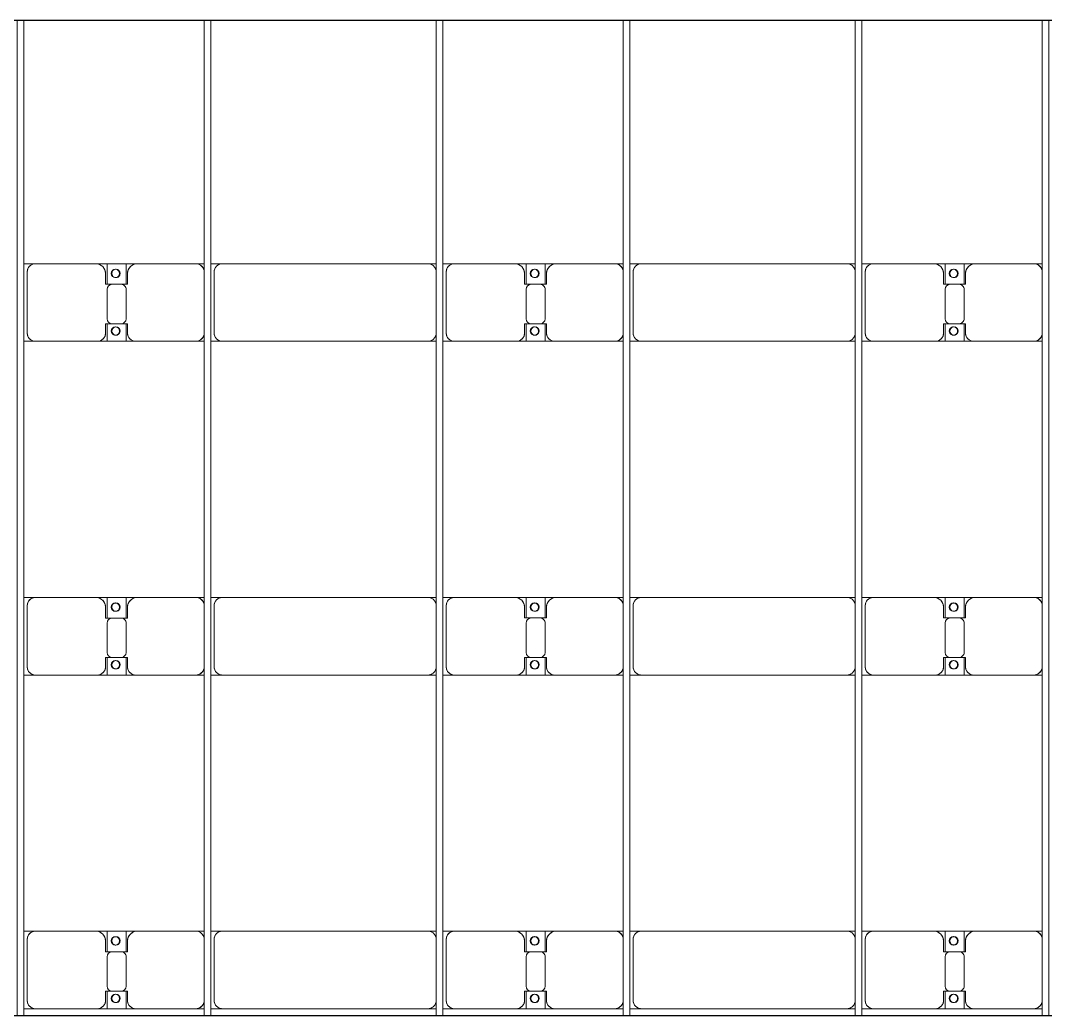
# Model space of a CAD drawing. Header units: millimetres. Extents: x -248177 to 167033, y 156986 to 268923.
# Drawn here: x -190063 to -183923, y 228459 to 234420 of the extents above; entities that cross this region are included whole.
import ezdxf

# ---------------------------------------------------------------- set-up
doc = ezdxf.new("R2010")
doc.units = ezdxf.units.MM
for name, color, linetype, lineweight in [('A-DETL-MBND', 5, 'Continuous', 9), ('A-GENM', 13, 'Continuous', 9), ('S-BEAM', 12, 'Continuous', 9)]:
    doc.layers.add(name, color=color, linetype=linetype, lineweight=lineweight)

# ---------------------------------------------------------------- blocks, each defined once
blk = doc.blocks.new('Dai phao do pin - DẢI PHAO ĐỠ PIN-V34-BỐ TRÍ KHUNG KẾT CẤU BÈ PIN 02')
at = {"layer": 'A-DETL-MBND', "color": 8}
for p, q in [((48389.7, 241.6), (48459.7, 241.6)), ((48389.7, 241.6), (48459.7, 241.6)), ((48409.7, 191.6), (48409.7, -173.4)), ((48819.7, 241.6), (48459.7, 241.6)), ((48821.4, 241.6), (49002.2, 241.6)), ((49002.2, 241.6), (48821.4, 241.6)), ((48887.8, 241.6), (49070.3, 241.6)), ((48887.8, 116.2), (48887.8, 241.6)), ((49070.3, 241.6), (48887.8, 241.6)), ((49002.2, 241.6), (49002.2, 116.2)), ((49420.3, 241.6), (49070.3, 241.6)), ((49420.3, 241.6), (49469.7, 241.6)), ((49420.3, 241.6), (49469.7, 241.6)), ((49509.7, 241.6), (49579.7, 241.6)), ((49509.7, 241.6), (49579.7, 241.6)), ((49529.7, 191.6), (49529.7, -173.4)), ((50810.3, 241.6), (49579.7, 241.6)), ((50810.3, 241.6), (50859.7, 241.6)), ((50810.3, 241.6), (50859.7, 241.6)), ((50899.7, 241.6), (50969.7, 241.6)), ((50899.7, 241.6), (50969.7, 241.6)), ((50919.7, 191.6), (50919.7, -173.4)), ((51329.7, 241.6), (50969.7, 241.6)), ((51329.7, 241.6), (51512.2, 241.6)), ((51512.2, 241.6), (51329.7, 241.6)), ((51397.8, 241.6), (51580.3, 241.6)), ((51397.8, 116.2), (51397.8, 241.6)), ((51580.3, 241.6), (51397.8, 241.6)), ((51512.2, 241.6), (51512.2, 116.2)), ((51930.3, 241.6), (51580.3, 241.6)), ((51930.3, 241.6), (51979.7, 241.6)), ((51930.3, 241.6), (51979.7, 241.6)), ((52019.7, 241.6), (52089.7, 241.6)), ((52019.7, 241.6), (52089.7, 241.6)), ((52039.7, 191.6), (52039.7, -173.4)), ((53320.3, 241.6), (52089.7, 241.6)), ((53320.3, 241.6), (53369.7, 241.6)), ((53320.3, 241.6), (53369.7, 241.6)), ((53409.7, 241.6), (53479.7, 241.6)), ((53409.7, 241.6), (53479.7, 241.6)), ((53429.7, 191.6), (53429.7, -173.4)), ((53839.7, 241.6), (53479.7, 241.6)), ((53839.7, 241.6), (54022.2, 241.6)), ((54022.2, 241.6), (53839.7, 241.6)), ((53907.8, 241.6), (54090.3, 241.6)), ((53907.8, 116.2), (53907.8, 241.6)), ((54090.3, 241.6), (53907.8, 241.6)), ((54022.2, 241.6), (54022.2, 116.2)), ((54440.3, 241.6), (54090.3, 241.6)), ((54440.3, 241.6), (54489.7, 241.6)), ((54440.3, 241.6), (54489.7, 241.6)), ((48879.7, 118.2), (48879.7, 181.6)), ((49010.3, 181.6), (49010.3, 118.2)), ((51389.7, 118.2), (51389.7, 181.6)), ((51520.3, 181.6), (51520.3, 118.2)), ((53899.7, 118.2), (53899.7, 181.6)), ((54030.3, 181.6), (54030.3, 118.2)), ((48972.2, 118.2), (48879.7, 118.2)), ((48887.8, 88.2), (48887.8, -88.2)), ((49010.3, 118.2), (48917.8, 118.2)), ((49002.2, -88.2), (49002.2, 88.2)), ((51482.2, 118.2), (51389.7, 118.2)), ((51397.8, 88.2), (51397.8, -88.2)), ((51520.3, 118.2), (51427.8, 118.2)), ((51512.2, -88.2), (51512.2, 88.2)), ((53992.2, 118.2), (53899.7, 118.2)), ((53907.8, 88.2), (53907.8, -88.2)), ((54030.3, 118.2), (53937.8, 118.2)), ((54022.2, -88.2), (54022.2, 88.2)), ((48879.7, -173.4), (48879.7, -118.2)), ((48879.7, -118.2), (48972.2, -118.2)), ((48887.8, -223.4), (48887.8, -116.2)), ((48917.8, -118.2), (49010.3, -118.2)), ((49002.2, -116.2), (49002.2, -223.4)), ((49010.3, -118.2), (49010.3, -173.4)), ((51389.7, -173.4), (51389.7, -118.2)), ((51389.7, -118.2), (51482.2, -118.2)), ((51397.8, -223.4), (51397.8, -116.2)), ((51427.8, -118.2), (51520.3, -118.2)), ((51512.2, -116.2), (51512.2, -223.4)), ((51520.3, -118.2), (51520.3, -173.4)), ((53899.7, -173.4), (53899.7, -118.2)), ((53899.7, -118.2), (53992.2, -118.2)), ((53907.8, -223.4), (53907.8, -116.2)), ((53937.8, -118.2), (54030.3, -118.2)), ((54022.2, -116.2), (54022.2, -223.4)), ((54030.3, -118.2), (54030.3, -173.4)), ((48459.7, -223.4), (48389.7, -223.4)), ((48459.7, -223.4), (48389.7, -223.4)), ((48459.7, -223.4), (48829.7, -223.4)), ((49002.2, -223.4), (48829.7, -223.4)), ((48829.7, -223.4), (49002.2, -223.4)), ((49060.3, -223.4), (48887.8, -223.4)), ((48887.8, -223.4), (49060.3, -223.4)), ((49060.3, -223.4), (49420.3, -223.4)), ((49469.7, -223.4), (49420.3, -223.4)), ((49469.7, -223.4), (49420.3, -223.4)), ((49579.7, -223.4), (49509.7, -223.4)), ((49579.7, -223.4), (49509.7, -223.4)), ((49579.7, -223.4), (50810.3, -223.4)), ((50859.7, -223.4), (50810.3, -223.4)), ((50859.7, -223.4), (50810.3, -223.4)), ((50969.7, -223.4), (50899.7, -223.4)), ((50969.7, -223.4), (50899.7, -223.4)), ((50969.7, -223.4), (51339.7, -223.4)), ((51512.2, -223.4), (51339.7, -223.4)), ((51339.7, -223.4), (51512.2, -223.4)), ((51570.3, -223.4), (51397.8, -223.4)), ((51397.8, -223.4), (51570.3, -223.4)), ((51570.3, -223.4), (51930.3, -223.4)), ((51979.7, -223.4), (51930.3, -223.4)), ((51979.7, -223.4), (51930.3, -223.4)), ((52089.7, -223.4), (52019.7, -223.4)), ((52089.7, -223.4), (52019.7, -223.4)), ((52089.7, -223.4), (53320.3, -223.4)), ((53369.7, -223.4), (53320.3, -223.4)), ((53369.7, -223.4), (53320.3, -223.4)), ((53479.7, -223.4), (53409.7, -223.4)), ((53479.7, -223.4), (53409.7, -223.4)), ((53479.7, -223.4), (53849.7, -223.4)), ((54022.2, -223.4), (53849.7, -223.4)), ((53849.7, -223.4), (54022.2, -223.4)), ((54080.3, -223.4), (53907.8, -223.4)), ((53907.8, -223.4), (54080.3, -223.4)), ((54080.3, -223.4), (54440.3, -223.4)), ((54489.7, -223.4), (54440.3, -223.4)), ((54489.7, -223.4), (54440.3, -223.4))]:
    blk.add_line(p, q, dxfattribs=at)
for centre, radius, start, end in [((48459.7, 191.6), 50, 90, 180), ((48459.7, 191.6), 50, 105, 180), ((48819.7, 181.6), 60, 0, 90), ((48819.7, 181.6), 60, 0, 60), ((48938.6, 183.2), 25, 0, 180), ((48938.6, 183.2), 25, 0, 165), ((48941.4, 183.2), 25, 0, 180), ((48941.4, 183.2), 25, 90, 180), ((48941.4, 183.2), 25, 15, 75), ((49070.3, 181.6), 60, 90, 180), ((49070.3, 181.6), 60, 120, 180), ((49420.3, 191.6), 50, 15, 90), ((49420.3, 191.6), 50, 15, 71.67775), ((49579.7, 191.6), 50, 90, 180), ((49579.7, 191.6), 50, 150, 180), ((49579.7, 191.6), 50, 105, 135), ((50810.3, 191.6), 50, 15, 90), ((50810.3, 191.6), 50, 60, 90), ((50810.3, 191.6), 50, 15, 30), ((50969.7, 191.6), 50, 90, 180), ((50969.7, 191.6), 50, 105, 180), ((51329.7, 181.6), 60, 0, 90), ((51329.7, 181.6), 60, 0, 60), ((51448.6, 183.2), 25, 0, 180), ((51448.6, 183.2), 25, 0, 165), ((51451.4, 183.2), 25, 0, 180), ((51451.4, 183.2), 25, 90, 180), ((51451.4, 183.2), 25, 15, 75), ((51580.3, 181.6), 60, 90, 180), ((51580.3, 181.6), 60, 120, 180), ((51930.3, 191.6), 50, 15, 90), ((51930.3, 191.6), 50, 15, 75), ((52089.7, 191.6), 50, 90, 180), ((52089.7, 191.6), 50, 150, 180), ((52089.7, 191.6), 50, 105, 135), ((53320.3, 191.6), 50, 15, 90), ((53320.3, 191.6), 50, 60, 90), ((53320.3, 191.6), 50, 15, 30), ((53479.7, 191.6), 50, 90, 180), ((53479.7, 191.6), 50, 105, 180), ((53839.7, 181.6), 60, 0, 90), ((53839.7, 181.6), 60, 0, 60), ((53958.6, 183.2), 25, 0, 180), ((53958.6, 183.2), 25, 0, 165), ((53961.4, 183.2), 25, 0, 180), ((53961.4, 183.2), 25, 90, 180), ((53961.4, 183.2), 25, 15, 75), ((54090.3, 181.6), 60, 90, 180), ((54090.3, 181.6), 60, 120, 180), ((54440.3, 191.6), 50, 15, 90), ((54440.3, 191.6), 50, 15, 75), ((48938.6, 183.2), 25, 180, 360), ((48941.4, 183.2), 25, 180, 0), ((48941.4, 183.2), 25, 180, 300), ((48938.6, 183.2), 25, 210, 0), ((48941.4, 183.2), 25, 330, 345), ((51448.6, 183.2), 25, 180, 360), ((51451.4, 183.2), 25, 180, 0), ((51451.4, 183.2), 25, 180, 300), ((51448.6, 183.2), 25, 210, 0), ((51451.4, 183.2), 25, 330, 345), ((53958.6, 183.2), 25, 180, 360), ((53961.4, 183.2), 25, 180, 0), ((53961.4, 183.2), 25, 180, 300), ((53958.6, 183.2), 25, 210, 360), ((53961.4, 183.2), 25, 330, 345), ((48917.8, 88.2), 30, 90, 180), ((48972.2, 88.2), 30, 360, 90), ((51427.8, 88.2), 30, 90, 180), ((51482.2, 88.2), 30, 0, 90), ((53937.8, 88.2), 30, 90, 180), ((53992.2, 88.2), 30, 0, 90), ((48917.8, -88.2), 30, 180, 270), ((48972.2, -88.2), 30, 270, 360), ((51427.8, -88.2), 30, 180, 270), ((51482.2, -88.2), 30, 270, 360), ((53937.8, -88.2), 30, 180, 270), ((53992.2, -88.2), 30, 270, 0), ((48459.7, -173.4), 50, 180, 270), ((48459.7, -173.4), 50, 180, 255), ((48829.7, -173.4), 50, 270, 0), ((48829.7, -173.4), 50, 285, 0), ((48938.6, -161.8), 25, 0, 180), ((48938.6, -161.8), 25, 180, 360), ((48938.6, -161.8), 25, 105, 165), ((48938.6, -161.8), 25, 195, 0), ((48941.4, -161.8), 25, 0, 180), ((48941.4, -161.8), 25, 105, 180), ((48941.4, -161.8), 25, 180, 0), ((48941.4, -161.8), 25, 180, 270), ((48938.6, -161.8), 25, 0, 75), ((48941.4, -161.8), 25, 15, 75), ((48941.4, -161.8), 25, 285, 345), ((49060.3, -173.4), 50, 180, 270), ((49060.3, -173.4), 50, 180, 255), ((49579.7, -173.4), 50, 180, 270), ((49579.7, -173.4), 50, 180, 210), ((50969.7, -173.4), 50, 180, 270), ((50969.7, -173.4), 50, 180, 255), ((51339.7, -173.4), 50, 270, 0), ((51339.7, -173.4), 50, 285, 0), ((51448.6, -161.8), 25, 360, 180), ((51448.6, -161.8), 25, 180, 0), ((51448.6, -161.8), 25, 105, 165), ((51448.6, -161.8), 25, 195, 0), ((51451.4, -161.8), 25, 0, 180), ((51451.4, -161.8), 25, 105, 180), ((51451.4, -161.8), 25, 180, 0), ((51451.4, -161.8), 25, 180, 270), ((51448.6, -161.8), 25, 0, 75), ((51451.4, -161.8), 25, 15, 75), ((51451.4, -161.8), 25, 285, 345), ((51570.3, -173.4), 50, 180, 270), ((51570.3, -173.4), 50, 180, 255), ((52089.7, -173.4), 50, 180, 270), ((52089.7, -173.4), 50, 180, 210), ((53479.7, -173.4), 50, 180, 270), ((53479.7, -173.4), 50, 180, 255), ((53849.7, -173.4), 50, 270, 0), ((53849.7, -173.4), 50, 285, 0), ((53958.6, -161.8), 25, 0, 180), ((53958.6, -161.8), 25, 180, 0), ((53958.6, -161.8), 25, 105, 165), ((53958.6, -161.8), 25, 195, 0), ((53961.4, -161.8), 25, 0, 180), ((53961.4, -161.8), 25, 105, 180), ((53961.4, -161.8), 25, 180, 360), ((53961.4, -161.8), 25, 180, 270), ((53958.6, -161.8), 25, 0, 75), ((53961.4, -161.8), 25, 15, 75), ((53961.4, -161.8), 25, 285, 345), ((54080.3, -173.4), 50, 180, 270), ((54080.3, -173.4), 50, 180, 255), ((49420.3, -173.4), 50, 270, 345), ((49420.3, -173.4), 50, 288.31469, 345), ((49579.7, -173.4), 50, 240, 270), ((50810.3, -173.4), 50, 270, 345), ((50810.3, -173.4), 50, 285, 300), ((50810.3, -173.4), 50, 330, 345), ((51930.3, -173.4), 50, 270, 345), ((51930.3, -173.4), 50, 285, 345), ((52089.7, -173.4), 50, 240, 270), ((53320.3, -173.4), 50, 270, 345), ((53320.3, -173.4), 50, 285, 300), ((53320.3, -173.4), 50, 330, 345), ((54440.3, -173.4), 50, 270, 345), ((54440.3, -173.4), 50, 285, 345)]:
    blk.add_arc(centre, radius, start, end, dxfattribs=at)
blk = doc.blocks.new('Dai phao do pin - DẢI PHAO ĐỠ PIN-V35-BỐ TRÍ KHUNG KẾT CẤU BÈ PIN 02')
at = {"layer": 'A-DETL-MBND', "color": 8}
for p, q in [((48389.7, 241.6), (48459.7, 241.6)), ((48389.7, 241.6), (48459.7, 241.6)), ((48409.7, 191.6), (48409.7, -173.4)), ((48819.7, 241.6), (48459.7, 241.6)), ((48821.5, 241.6), (49002.2, 241.6)), ((49002.2, 241.6), (48821.5, 241.6)), ((48887.8, 241.6), (49070.3, 241.6)), ((48887.8, 116.2), (48887.8, 241.6)), ((49070.3, 241.6), (48887.8, 241.6)), ((49002.2, 241.6), (49002.2, 116.2)), ((49420.3, 241.6), (49070.3, 241.6)), ((49420.3, 241.6), (49469.7, 241.6)), ((49420.3, 241.6), (49469.7, 241.6)), ((49509.7, 241.6), (49579.7, 241.6)), ((49509.7, 241.6), (49579.7, 241.6)), ((49529.7, 191.6), (49529.7, -173.4)), ((50810.3, 241.6), (49579.7, 241.6)), ((50810.3, 241.6), (50859.7, 241.6)), ((50810.3, 241.6), (50859.7, 241.6)), ((50899.7, 241.6), (50969.7, 241.6)), ((50899.7, 241.6), (50969.7, 241.6)), ((50919.7, 191.6), (50919.7, -173.4)), ((51329.7, 241.6), (50969.7, 241.6)), ((51329.7, 241.6), (51512.2, 241.6)), ((51512.2, 241.6), (51329.7, 241.6)), ((51397.8, 241.6), (51580.3, 241.6)), ((51397.8, 116.2), (51397.8, 241.6)), ((51580.3, 241.6), (51397.8, 241.6)), ((51512.2, 241.6), (51512.2, 116.2)), ((51930.3, 241.6), (51580.3, 241.6)), ((51930.3, 241.6), (51979.7, 241.6)), ((51930.3, 241.6), (51979.7, 241.6)), ((52019.7, 241.6), (52089.7, 241.6)), ((52019.7, 241.6), (52089.7, 241.6)), ((52039.7, 191.6), (52039.7, -173.4)), ((53320.3, 241.6), (52089.7, 241.6)), ((53320.3, 241.6), (53369.7, 241.6)), ((53320.3, 241.6), (53369.7, 241.6)), ((53409.7, 241.6), (53479.7, 241.6)), ((53409.7, 241.6), (53479.7, 241.6)), ((53429.7, 191.6), (53429.7, -173.4)), ((53839.7, 241.6), (53479.7, 241.6)), ((53839.7, 241.6), (54022.2, 241.6)), ((54022.2, 241.6), (53839.7, 241.6)), ((53907.8, 241.6), (54090.3, 241.6)), ((53907.8, 116.2), (53907.8, 241.6)), ((54090.3, 241.6), (53907.8, 241.6)), ((54022.2, 241.6), (54022.2, 116.2)), ((54440.3, 241.6), (54090.3, 241.6)), ((54440.3, 241.6), (54489.7, 241.6)), ((54440.3, 241.6), (54489.7, 241.6)), ((48879.7, 118.2), (48879.7, 181.6)), ((49010.3, 181.6), (49010.3, 118.2)), ((51389.7, 118.2), (51389.7, 181.6)), ((51520.3, 181.6), (51520.3, 118.2)), ((53899.7, 118.2), (53899.7, 181.6)), ((54030.3, 181.6), (54030.3, 118.2)), ((48972.2, 118.2), (48879.7, 118.2)), ((48887.8, 88.2), (48887.8, -88.2)), ((49010.3, 118.2), (48917.8, 118.2)), ((49002.2, -88.2), (49002.2, 88.2)), ((51482.2, 118.2), (51389.7, 118.2)), ((51397.8, 88.2), (51397.8, -88.2)), ((51520.3, 118.2), (51427.8, 118.2)), ((51512.2, -88.2), (51512.2, 88.2)), ((53992.2, 118.2), (53899.7, 118.2)), ((53907.8, 88.2), (53907.8, -88.2)), ((54030.3, 118.2), (53937.8, 118.2)), ((54022.2, -88.2), (54022.2, 88.2)), ((48879.7, -173.4), (48879.7, -118.2)), ((48879.7, -118.2), (48972.2, -118.2)), ((48887.8, -223.4), (48887.8, -116.2)), ((48917.8, -118.2), (49010.3, -118.2)), ((49002.2, -116.2), (49002.2, -223.4)), ((49010.3, -118.2), (49010.3, -173.4)), ((51389.7, -173.4), (51389.7, -118.2)), ((51389.7, -118.2), (51482.2, -118.2)), ((51397.8, -223.4), (51397.8, -116.2)), ((51427.8, -118.2), (51520.3, -118.2)), ((51512.2, -116.2), (51512.2, -223.4)), ((51520.3, -118.2), (51520.3, -173.4)), ((53899.7, -173.4), (53899.7, -118.2)), ((53899.7, -118.2), (53992.2, -118.2)), ((53907.8, -223.4), (53907.8, -116.2)), ((53937.8, -118.2), (54030.3, -118.2)), ((54022.2, -116.2), (54022.2, -223.4)), ((54030.3, -118.2), (54030.3, -173.4)), ((48459.7, -223.4), (48389.7, -223.4)), ((48459.7, -223.4), (48389.7, -223.4)), ((48459.7, -223.4), (48829.7, -223.4)), ((49002.2, -223.4), (48829.7, -223.4)), ((48829.7, -223.4), (49002.2, -223.4)), ((49060.3, -223.4), (48887.8, -223.4)), ((48887.8, -223.4), (49060.3, -223.4)), ((49060.3, -223.4), (49420.3, -223.4)), ((49469.7, -223.4), (49420.3, -223.4)), ((49469.7, -223.4), (49420.3, -223.4)), ((49579.7, -223.4), (49509.7, -223.4)), ((49579.7, -223.4), (49509.7, -223.4)), ((49579.7, -223.4), (50810.3, -223.4)), ((50859.7, -223.4), (50810.3, -223.4)), ((50859.7, -223.4), (50810.3, -223.4)), ((50969.7, -223.4), (50899.7, -223.4)), ((50969.7, -223.4), (50899.7, -223.4)), ((50969.7, -223.4), (51339.7, -223.4)), ((51512.2, -223.4), (51339.7, -223.4)), ((51339.7, -223.4), (51512.2, -223.4)), ((51570.3, -223.4), (51397.8, -223.4)), ((51397.8, -223.4), (51570.3, -223.4)), ((51570.3, -223.4), (51930.3, -223.4)), ((51979.7, -223.4), (51930.3, -223.4)), ((51979.7, -223.4), (51930.3, -223.4)), ((52089.7, -223.4), (52019.7, -223.4)), ((52089.7, -223.4), (52019.7, -223.4)), ((52089.7, -223.4), (53320.3, -223.4)), ((53369.7, -223.4), (53320.3, -223.4)), ((53369.7, -223.4), (53320.3, -223.4)), ((53479.7, -223.4), (53409.7, -223.4)), ((53479.7, -223.4), (53409.7, -223.4)), ((53479.7, -223.4), (53849.7, -223.4)), ((54022.2, -223.4), (53849.7, -223.4)), ((53849.7, -223.4), (54022.2, -223.4)), ((54080.3, -223.4), (53907.8, -223.4)), ((53907.8, -223.4), (54080.3, -223.4)), ((54080.3, -223.4), (54440.3, -223.4)), ((54489.7, -223.4), (54440.3, -223.4)), ((54489.7, -223.4), (54440.3, -223.4))]:
    blk.add_line(p, q, dxfattribs=at)
for centre, radius, start, end in [((48459.7, 191.6), 50, 90, 180), ((48459.7, 191.6), 50, 105, 180), ((48819.7, 181.6), 60, 0, 90), ((48819.7, 181.6), 60, 1.24069, 60), ((48938.6, 183.2), 25, 0, 180), ((48938.6, 183.2), 25, 0, 165), ((48941.4, 183.2), 25, 0, 180), ((48941.4, 183.2), 25, 90, 180), ((48941.4, 183.2), 25, 15, 75), ((49070.3, 181.6), 60, 90, 180), ((49070.3, 181.6), 60, 120, 178.76099), ((49420.3, 191.6), 50, 15, 90), ((49420.3, 191.6), 50, 15, 75), ((49579.7, 191.6), 50, 90, 180), ((49579.7, 191.6), 50, 150, 180), ((49579.7, 191.6), 50, 105, 135), ((50810.3, 191.6), 50, 15, 90), ((50810.3, 191.6), 50, 60, 90), ((50810.3, 191.6), 50, 15, 30), ((50969.7, 191.6), 50, 90, 180), ((50969.7, 191.6), 50, 105, 180), ((51329.7, 181.6), 60, 0, 90), ((51329.7, 181.6), 60, 1.20859, 60), ((51448.6, 183.2), 25, 0, 180), ((51448.6, 183.2), 25, 0, 165), ((51451.4, 183.2), 25, 0, 180), ((51451.4, 183.2), 25, 90, 180), ((51451.4, 183.2), 25, 15, 75), ((51580.3, 181.6), 60, 90, 180), ((51580.3, 181.6), 60, 120, 178.79309), ((51930.3, 191.6), 50, 15, 90), ((51930.3, 191.6), 50, 15, 75), ((52089.7, 191.6), 50, 90, 180), ((52089.7, 191.6), 50, 150, 180), ((52089.7, 191.6), 50, 105, 135), ((53320.3, 191.6), 50, 15, 90), ((53320.3, 191.6), 50, 60, 90), ((53320.3, 191.6), 50, 15, 30), ((53479.7, 191.6), 50, 90, 180), ((53479.7, 191.6), 50, 105, 180), ((53839.7, 181.6), 60, 0, 90), ((53839.7, 181.6), 60, 1.17648, 60), ((53958.6, 183.2), 25, 0, 180), ((53958.6, 183.2), 25, 0, 165), ((53961.4, 183.2), 25, 0, 180), ((53961.4, 183.2), 25, 90, 180), ((53961.4, 183.2), 25, 15, 75), ((54090.3, 181.6), 60, 90, 180), ((54090.3, 181.6), 60, 120, 178.82519), ((54440.3, 191.6), 50, 15, 90), ((54440.3, 191.6), 50, 15, 75), ((48938.6, 183.2), 25, 180, 360), ((48941.4, 183.2), 25, 180, 0), ((48941.4, 183.2), 25, 180.72694, 300), ((48938.6, 183.2), 25, 210, 359.27162), ((48941.4, 183.2), 25, 330, 345), ((51448.6, 183.2), 25, 180, 360), ((51451.4, 183.2), 25, 180, 0), ((51451.4, 183.2), 25, 180.80398, 300), ((51448.6, 183.2), 25, 210, 359.19458), ((51451.4, 183.2), 25, 330, 345), ((53958.6, 183.2), 25, 180, 360), ((53961.4, 183.2), 25, 180, 0), ((53961.4, 183.2), 25, 180.88102, 300), ((53958.6, 183.2), 25, 210, 359.11753), ((53961.4, 183.2), 25, 330, 345), ((48917.8, 88.2), 30, 90, 180), ((48972.2, 88.2), 30, 360, 90), ((51427.8, 88.2), 30, 90, 180), ((51482.2, 88.2), 30, 0, 90), ((53937.8, 88.2), 30, 90, 180), ((53992.2, 88.2), 30, 0, 90), ((48917.8, -88.2), 30, 180, 270), ((48972.2, -88.2), 30, 270, 360), ((51427.8, -88.2), 30, 180, 270), ((51482.2, -88.2), 30, 270, 360), ((53937.8, -88.2), 30, 180, 270), ((53992.2, -88.2), 30, 270, 0), ((48459.7, -173.4), 50, 180, 270), ((48459.7, -173.4), 50, 180, 255), ((48829.7, -173.4), 50, 270, 0), ((48829.7, -173.4), 50, 285, 0), ((48938.6, -161.8), 25, 0, 180), ((48938.6, -161.8), 25, 180, 360), ((48938.6, -161.8), 25, 105, 165), ((48938.6, -161.8), 25, 195, 0), ((48941.4, -161.8), 25, 0, 180), ((48941.4, -161.8), 25, 105, 180), ((48941.4, -161.8), 25, 180, 0), ((48941.4, -161.8), 25, 180, 270), ((48938.6, -161.8), 25, 0, 75), ((48941.4, -161.8), 25, 15, 75), ((48941.4, -161.8), 25, 285, 345), ((49060.3, -173.4), 50, 180, 270), ((49060.3, -173.4), 50, 180, 255), ((49579.7, -173.4), 50, 180, 270), ((49579.7, -173.4), 50, 180, 210), ((50969.7, -173.4), 50, 180, 270), ((50969.7, -173.4), 50, 180, 255), ((51339.7, -173.4), 50, 270, 0), ((51339.7, -173.4), 50, 285, 0), ((51448.6, -161.8), 25, 360, 180), ((51448.6, -161.8), 25, 180, 0), ((51448.6, -161.8), 25, 105, 165), ((51448.6, -161.8), 25, 195, 0), ((51451.4, -161.8), 25, 0, 180), ((51451.4, -161.8), 25, 105, 180), ((51451.4, -161.8), 25, 180, 0), ((51451.4, -161.8), 25, 180, 270), ((51448.6, -161.8), 25, 0, 75), ((51451.4, -161.8), 25, 15, 75), ((51451.4, -161.8), 25, 285, 345), ((51570.3, -173.4), 50, 180, 270), ((51570.3, -173.4), 50, 180, 255), ((52089.7, -173.4), 50, 180, 270), ((52089.7, -173.4), 50, 180, 210), ((53479.7, -173.4), 50, 180, 270), ((53479.7, -173.4), 50, 180, 255), ((53849.7, -173.4), 50, 270, 0), ((53849.7, -173.4), 50, 285, 0), ((53958.6, -161.8), 25, 0, 180), ((53958.6, -161.8), 25, 180, 0), ((53958.6, -161.8), 25, 105, 165), ((53958.6, -161.8), 25, 195, 0), ((53961.4, -161.8), 25, 0, 180), ((53961.4, -161.8), 25, 105, 180), ((53961.4, -161.8), 25, 180, 360), ((53961.4, -161.8), 25, 180, 270), ((53958.6, -161.8), 25, 0, 75), ((53961.4, -161.8), 25, 15, 75), ((53961.4, -161.8), 25, 285, 345), ((54080.3, -173.4), 50, 180, 270), ((54080.3, -173.4), 50, 180, 255), ((49420.3, -173.4), 50, 270, 345), ((49420.3, -173.4), 50, 288.34761, 345), ((49579.7, -173.4), 50, 240, 270), ((50810.3, -173.4), 50, 270, 345), ((50810.3, -173.4), 50, 285, 300), ((50810.3, -173.4), 50, 330, 345), ((51930.3, -173.4), 50, 270, 345), ((51930.3, -173.4), 50, 285, 345), ((52089.7, -173.4), 50, 240, 270), ((53320.3, -173.4), 50, 270, 345), ((53320.3, -173.4), 50, 285, 300), ((53320.3, -173.4), 50, 330, 345), ((54440.3, -173.4), 50, 270, 345), ((54440.3, -173.4), 50, 285, 345)]:
    blk.add_arc(centre, radius, start, end, dxfattribs=at)
blk = doc.blocks.new('Dai phao do pin - DẢI PHAO ĐỠ PIN-V36-BỐ TRÍ KHUNG KẾT CẤU BÈ PIN 02')
at = {"layer": 'A-DETL-MBND', "color": 8}
for p, q in [((48389.7, 241.6), (48459.7, 241.6)), ((48389.7, 241.6), (48459.7, 241.6)), ((48409.7, 191.6), (48409.7, -173.4)), ((48819.7, 241.6), (48459.7, 241.6)), ((48821.5, 241.6), (49002.2, 241.6)), ((49002.2, 241.6), (48821.5, 241.6)), ((48887.8, 241.6), (49070.3, 241.6)), ((48887.8, 116.2), (48887.8, 241.6)), ((49070.3, 241.6), (48887.8, 241.6)), ((49002.2, 241.6), (49002.2, 116.2)), ((49420.3, 241.6), (49070.3, 241.6)), ((49420.3, 241.6), (49469.7, 241.6)), ((49420.3, 241.6), (49469.7, 241.6)), ((49509.7, 241.6), (49579.7, 241.6)), ((49509.7, 241.6), (49579.7, 241.6)), ((49529.7, 191.6), (49529.7, -173.4)), ((50810.3, 241.6), (49579.7, 241.6)), ((50810.3, 241.6), (50859.7, 241.6)), ((50810.3, 241.6), (50859.7, 241.6)), ((50899.7, 241.6), (50969.7, 241.6)), ((50899.7, 241.6), (50969.7, 241.6)), ((50919.7, 191.6), (50919.7, -173.4)), ((51329.7, 241.6), (50969.7, 241.6)), ((51329.7, 241.6), (51512.2, 241.6)), ((51512.2, 241.6), (51329.7, 241.6)), ((51397.8, 241.6), (51580.3, 241.6)), ((51397.8, 116.2), (51397.8, 241.6)), ((51580.3, 241.6), (51397.8, 241.6)), ((51512.2, 241.6), (51512.2, 116.2)), ((51930.3, 241.6), (51580.3, 241.6)), ((51930.3, 241.6), (51979.7, 241.6)), ((51930.3, 241.6), (51979.7, 241.6)), ((52019.7, 241.6), (52089.7, 241.6)), ((52019.7, 241.6), (52089.7, 241.6)), ((52039.7, 191.6), (52039.7, -173.4)), ((53320.3, 241.6), (52089.7, 241.6)), ((53320.3, 241.6), (53369.7, 241.6)), ((53320.3, 241.6), (53369.7, 241.6)), ((53409.7, 241.6), (53479.7, 241.6)), ((53409.7, 241.6), (53479.7, 241.6)), ((53429.7, 191.6), (53429.7, -173.4)), ((53839.7, 241.6), (53479.7, 241.6)), ((53839.7, 241.6), (54022.2, 241.6)), ((54022.2, 241.6), (53839.7, 241.6)), ((53907.8, 241.6), (54090.3, 241.6)), ((53907.8, 116.2), (53907.8, 241.6)), ((54090.3, 241.6), (53907.8, 241.6)), ((54022.2, 241.6), (54022.2, 116.2)), ((54440.3, 241.6), (54090.3, 241.6)), ((54440.3, 241.6), (54489.7, 241.6)), ((54440.3, 241.6), (54489.7, 241.6)), ((48879.7, 118.2), (48879.7, 181.6)), ((49010.3, 181.6), (49010.3, 118.2)), ((51389.7, 118.2), (51389.7, 181.6)), ((51520.3, 181.6), (51520.3, 118.2)), ((53899.7, 118.2), (53899.7, 181.6)), ((54030.3, 181.6), (54030.3, 118.2)), ((48972.2, 118.2), (48879.7, 118.2)), ((48887.8, 88.2), (48887.8, -88.2)), ((49010.3, 118.2), (48917.8, 118.2)), ((49002.2, -88.2), (49002.2, 88.2)), ((51482.2, 118.2), (51389.7, 118.2)), ((51397.8, 88.2), (51397.8, -88.2)), ((51520.3, 118.2), (51427.8, 118.2)), ((51512.2, -88.2), (51512.2, 88.2)), ((53992.2, 118.2), (53899.7, 118.2)), ((53907.8, 88.2), (53907.8, -88.2)), ((54030.3, 118.2), (53937.8, 118.2)), ((54022.2, -88.2), (54022.2, 88.2)), ((48879.7, -173.4), (48879.7, -118.2)), ((48879.7, -118.2), (48972.2, -118.2)), ((48887.8, -223.4), (48887.8, -116.2)), ((48917.8, -118.2), (49010.3, -118.2)), ((49002.2, -116.2), (49002.2, -223.4)), ((49010.3, -118.2), (49010.3, -173.4)), ((51389.7, -173.4), (51389.7, -118.2)), ((51389.7, -118.2), (51482.2, -118.2)), ((51397.8, -223.4), (51397.8, -116.2)), ((51427.8, -118.2), (51520.3, -118.2)), ((51512.2, -116.2), (51512.2, -223.4)), ((51520.3, -118.2), (51520.3, -173.4)), ((53899.7, -173.4), (53899.7, -118.2)), ((53899.7, -118.2), (53992.2, -118.2)), ((53907.8, -223.4), (53907.8, -116.2)), ((53937.8, -118.2), (54030.3, -118.2)), ((54022.2, -116.2), (54022.2, -223.4)), ((54030.3, -118.2), (54030.3, -173.4)), ((48459.7, -223.4), (48389.7, -223.4)), ((48459.7, -223.4), (48389.7, -223.4)), ((48459.7, -223.4), (48829.7, -223.4)), ((49002.2, -223.4), (48829.7, -223.4)), ((48829.7, -223.4), (49002.2, -223.4)), ((49060.3, -223.4), (48887.8, -223.4)), ((48887.8, -223.4), (49060.3, -223.4)), ((49060.3, -223.4), (49420.3, -223.4)), ((49469.7, -223.4), (49420.3, -223.4)), ((49469.7, -223.4), (49420.3, -223.4)), ((49579.7, -223.4), (49509.7, -223.4)), ((49579.7, -223.4), (49509.7, -223.4)), ((49579.7, -223.4), (50810.3, -223.4)), ((50859.7, -223.4), (50810.3, -223.4)), ((50859.7, -223.4), (50810.3, -223.4)), ((50969.7, -223.4), (50899.7, -223.4)), ((50969.7, -223.4), (50899.7, -223.4)), ((50969.7, -223.4), (51339.7, -223.4)), ((51512.2, -223.4), (51339.7, -223.4)), ((51339.7, -223.4), (51512.2, -223.4)), ((51570.3, -223.4), (51397.8, -223.4)), ((51397.8, -223.4), (51570.3, -223.4)), ((51570.3, -223.4), (51930.3, -223.4)), ((51979.7, -223.4), (51930.3, -223.4)), ((51979.7, -223.4), (51930.3, -223.4)), ((52089.7, -223.4), (52019.7, -223.4)), ((52089.7, -223.4), (52019.7, -223.4)), ((52089.7, -223.4), (53320.3, -223.4)), ((53369.7, -223.4), (53320.3, -223.4)), ((53369.7, -223.4), (53320.3, -223.4)), ((53479.7, -223.4), (53409.7, -223.4)), ((53479.7, -223.4), (53409.7, -223.4)), ((53479.7, -223.4), (53849.7, -223.4)), ((54022.2, -223.4), (53849.7, -223.4)), ((53849.7, -223.4), (54022.2, -223.4)), ((54080.3, -223.4), (53907.8, -223.4)), ((53907.8, -223.4), (54080.3, -223.4)), ((54080.3, -223.4), (54440.3, -223.4)), ((54489.7, -223.4), (54440.3, -223.4)), ((54489.7, -223.4), (54440.3, -223.4))]:
    blk.add_line(p, q, dxfattribs=at)
for centre, radius, start, end in [((48459.7, 191.6), 50, 90, 180), ((48459.7, 191.6), 50, 105, 180), ((48819.7, 181.6), 60, 0, 90), ((48819.7, 181.6), 60, 0, 60), ((48938.6, 183.2), 25, 0, 180), ((48938.6, 183.2), 25, 0, 165), ((48941.4, 183.2), 25, 0, 180), ((48941.4, 183.2), 25, 90, 180), ((48941.4, 183.2), 25, 15, 75), ((49070.3, 181.6), 60, 90, 180), ((49070.3, 181.6), 60, 120, 180), ((49420.3, 191.6), 50, 15, 90), ((49420.3, 191.6), 50, 15, 71.6119), ((49579.7, 191.6), 50, 90, 180), ((49579.7, 191.6), 50, 150, 180), ((49579.7, 191.6), 50, 105, 135), ((50810.3, 191.6), 50, 15, 90), ((50810.3, 191.6), 50, 60, 90), ((50810.3, 191.6), 50, 15, 30), ((50969.7, 191.6), 50, 90, 180), ((50969.7, 191.6), 50, 105, 180), ((51329.7, 181.6), 60, 0, 90), ((51329.7, 181.6), 60, 0, 60), ((51448.6, 183.2), 25, 0, 180), ((51448.6, 183.2), 25, 0, 165), ((51451.4, 183.2), 25, 0, 180), ((51451.4, 183.2), 25, 90, 180), ((51451.4, 183.2), 25, 15, 75), ((51580.3, 181.6), 60, 90, 180), ((51580.3, 181.6), 60, 120, 180), ((51930.3, 191.6), 50, 15, 90), ((51930.3, 191.6), 50, 15, 75), ((52089.7, 191.6), 50, 90, 180), ((52089.7, 191.6), 50, 150, 180), ((52089.7, 191.6), 50, 105, 135), ((53320.3, 191.6), 50, 15, 90), ((53320.3, 191.6), 50, 60, 90), ((53320.3, 191.6), 50, 15, 30), ((53479.7, 191.6), 50, 90, 180), ((53479.7, 191.6), 50, 105, 180), ((53839.7, 181.6), 60, 0, 90), ((53839.7, 181.6), 60, 0, 60), ((53958.6, 183.2), 25, 0, 180), ((53958.6, 183.2), 25, 0, 165), ((53961.4, 183.2), 25, 0, 180), ((53961.4, 183.2), 25, 90, 180), ((53961.4, 183.2), 25, 15, 75), ((54090.3, 181.6), 60, 90, 180), ((54090.3, 181.6), 60, 120, 180), ((54440.3, 191.6), 50, 15, 90), ((54440.3, 191.6), 50, 15, 75), ((48938.6, 183.2), 25, 180, 360), ((48941.4, 183.2), 25, 180, 0), ((48941.4, 183.2), 25, 180, 300), ((48938.6, 183.2), 25, 210, 0), ((48941.4, 183.2), 25, 330, 345), ((51448.6, 183.2), 25, 180, 360), ((51451.4, 183.2), 25, 180, 0), ((51451.4, 183.2), 25, 180, 300), ((51448.6, 183.2), 25, 210, 0), ((51451.4, 183.2), 25, 330, 345), ((53958.6, 183.2), 25, 180, 360), ((53961.4, 183.2), 25, 180, 0), ((53961.4, 183.2), 25, 180, 300), ((53958.6, 183.2), 25, 210, 360), ((53961.4, 183.2), 25, 330, 345), ((48917.8, 88.2), 30, 90, 180), ((48972.2, 88.2), 30, 360, 90), ((51427.8, 88.2), 30, 90, 180), ((51482.2, 88.2), 30, 0, 90), ((53937.8, 88.2), 30, 90, 180), ((53992.2, 88.2), 30, 0, 90), ((48917.8, -88.2), 30, 180, 270), ((48972.2, -88.2), 30, 270, 360), ((51427.8, -88.2), 30, 180, 270), ((51482.2, -88.2), 30, 270, 360), ((53937.8, -88.2), 30, 180, 270), ((53992.2, -88.2), 30, 270, 0), ((48459.7, -173.4), 50, 180, 270), ((48459.7, -173.4), 50, 180, 255), ((48829.7, -173.4), 50, 270, 0), ((48829.7, -173.4), 50, 285, 0), ((48938.6, -161.8), 25, 0, 180), ((48938.6, -161.8), 25, 180, 360), ((48938.6, -161.8), 25, 105, 165), ((48938.6, -161.8), 25, 195, 0), ((48941.4, -161.8), 25, 0, 180), ((48941.4, -161.8), 25, 105, 180), ((48941.4, -161.8), 25, 180, 0), ((48941.4, -161.8), 25, 180, 270), ((48938.6, -161.8), 25, 0, 75), ((48941.4, -161.8), 25, 15, 75), ((48941.4, -161.8), 25, 285, 345), ((49060.3, -173.4), 50, 180, 270), ((49060.3, -173.4), 50, 180, 255), ((49579.7, -173.4), 50, 180, 270), ((49579.7, -173.4), 50, 180, 210), ((50969.7, -173.4), 50, 180, 270), ((50969.7, -173.4), 50, 180, 255), ((51339.7, -173.4), 50, 270, 0), ((51339.7, -173.4), 50, 285, 0), ((51448.6, -161.8), 25, 360, 180), ((51448.6, -161.8), 25, 180, 0), ((51448.6, -161.8), 25, 105, 165), ((51448.6, -161.8), 25, 195, 0), ((51451.4, -161.8), 25, 0, 180), ((51451.4, -161.8), 25, 105, 180), ((51451.4, -161.8), 25, 180, 0), ((51451.4, -161.8), 25, 180, 270), ((51448.6, -161.8), 25, 0, 75), ((51451.4, -161.8), 25, 15, 75), ((51451.4, -161.8), 25, 285, 345), ((51570.3, -173.4), 50, 180, 270), ((51570.3, -173.4), 50, 180, 255), ((52089.7, -173.4), 50, 180, 270), ((52089.7, -173.4), 50, 180, 210), ((53479.7, -173.4), 50, 180, 270), ((53479.7, -173.4), 50, 180, 255), ((53849.7, -173.4), 50, 270, 0), ((53849.7, -173.4), 50, 285, 0), ((53958.6, -161.8), 25, 0, 180), ((53958.6, -161.8), 25, 180, 0), ((53958.6, -161.8), 25, 105, 165), ((53958.6, -161.8), 25, 195, 0), ((53961.4, -161.8), 25, 0, 180), ((53961.4, -161.8), 25, 105, 180), ((53961.4, -161.8), 25, 180, 360), ((53961.4, -161.8), 25, 180, 270), ((53958.6, -161.8), 25, 0, 75), ((53961.4, -161.8), 25, 15, 75), ((53961.4, -161.8), 25, 285, 345), ((54080.3, -173.4), 50, 180, 270), ((54080.3, -173.4), 50, 180, 255), ((49420.3, -173.4), 50, 270, 345), ((49420.3, -173.4), 50, 288.38054, 345), ((49579.7, -173.4), 50, 240, 270), ((50810.3, -173.4), 50, 270, 345), ((50810.3, -173.4), 50, 285, 300), ((50810.3, -173.4), 50, 330, 345), ((51930.3, -173.4), 50, 270, 345), ((51930.3, -173.4), 50, 285, 345), ((52089.7, -173.4), 50, 240, 270), ((53320.3, -173.4), 50, 270, 345), ((53320.3, -173.4), 50, 285, 300), ((53320.3, -173.4), 50, 330, 345), ((54440.3, -173.4), 50, 270, 345), ((54440.3, -173.4), 50, 285, 345)]:
    blk.add_arc(centre, radius, start, end, dxfattribs=at)
blk = doc.blocks.new('Dầm C52 - Dầm C52-24593-BỐ TRÍ KHUNG KẾT CẤU BÈ PIN 02')
at = {"layer": 'S-BEAM', "color": 1}
for p, q in [((15861.8, 20), (21821.8, 20)), ((21821.8, -20), (15861.8, -20))]:
    blk.add_line(p, q, dxfattribs=at)
blk = doc.blocks.new('Dầm C52 - Hộp 40x60-25240-BỐ TRÍ KHUNG KẾT CẤU BÈ PIN 02')
at = {"layer": 'S-BEAM', "color": 3, "lineweight": 25}
blk.add_line((-146419.4, 20), (146419.4, 20), dxfattribs=at)
blk = doc.blocks.new('Dầm C52 - Hộp 40x60-25238-BỐ TRÍ KHUNG KẾT CẤU BÈ PIN 02')
at = {"layer": 'S-BEAM', "color": 3, "lineweight": 25}
blk.add_line((-79694.5, -20), (-152122.8, -20), dxfattribs=at)
blk = doc.blocks.new('HOBANMONG_BEPIN 2_rvt-1-BỐ TRÍ KHUNG KẾT CẤU BÈ PIN 02')
at = {"layer": 'A-GENM', "lineweight": 9, "rotation": 0.0007586094741477002}
for name, p in [('Dai phao do pin - DẢI PHAO ĐỠ PIN-V36-BỐ TRÍ KHUNG KẾT CẤU BÈ PIN 02', (-238432.8, 232720.8)), ('Dai phao do pin - DẢI PHAO ĐỠ PIN-V35-BỐ TRÍ KHUNG KẾT CẤU BÈ PIN 02', (-238432.8, 230721.6)), ('Dai phao do pin - DẢI PHAO ĐỠ PIN-V34-BỐ TRÍ KHUNG KẾT CẤU BÈ PIN 02', (-238432.8, 228722.5))]:
    blk.add_blockref(name, p, dxfattribs=at)
at = {"layer": 'S-BEAM', "lineweight": 9}
for name, p, rotation in [('Dầm C52 - Dầm C52-24593-BỐ TRÍ KHUNG KẾT CẤU BÈ PIN 02', (-190062.9, 212598), 90.00075860989138), ('Dầm C52 - Dầm C52-24593-BỐ TRÍ KHUNG KẾT CẤU BÈ PIN 02', (-188942.9, 212598), 90.00075860989138), ('Dầm C52 - Dầm C52-24593-BỐ TRÍ KHUNG KẾT CẤU BÈ PIN 02', (-187552.9, 212598), 90.00075860989138), ('Dầm C52 - Dầm C52-24593-BỐ TRÍ KHUNG KẾT CẤU BÈ PIN 02', (-186432.9, 212598), 90.00075860989138), ('Dầm C52 - Dầm C52-24593-BỐ TRÍ KHUNG KẾT CẤU BÈ PIN 02', (-185042.9, 212598), 90.00075860989138), ('Dầm C52 - Dầm C52-24593-BỐ TRÍ KHUNG KẾT CẤU BÈ PIN 02', (-183922.9, 212598), 90.00075860989138), ('Dầm C52 - Hộp 40x60-25238-BỐ TRÍ KHUNG KẾT CẤU BÈ PIN 02', (-89031.6, 234441.1), 0.0007586094741477002), ('Dầm C52 - Hộp 40x60-25240-BỐ TRÍ KHUNG KẾT CẤU BÈ PIN 02', (-94734.9, 228441), 0.0007586094741477002)]:
    blk.add_blockref(name, p, dxfattribs=dict(at, rotation=rotation))

msp = doc.modelspace()

# ---------------------------------------------------------------- block references
at = {"lineweight": 5}
msp.add_blockref('HOBANMONG_BEPIN 2_rvt-1-BỐ TRÍ KHUNG KẾT CẤU BÈ PIN 02', (0, 0), dxfattribs=at)

doc.saveas('drawing.dxf')
